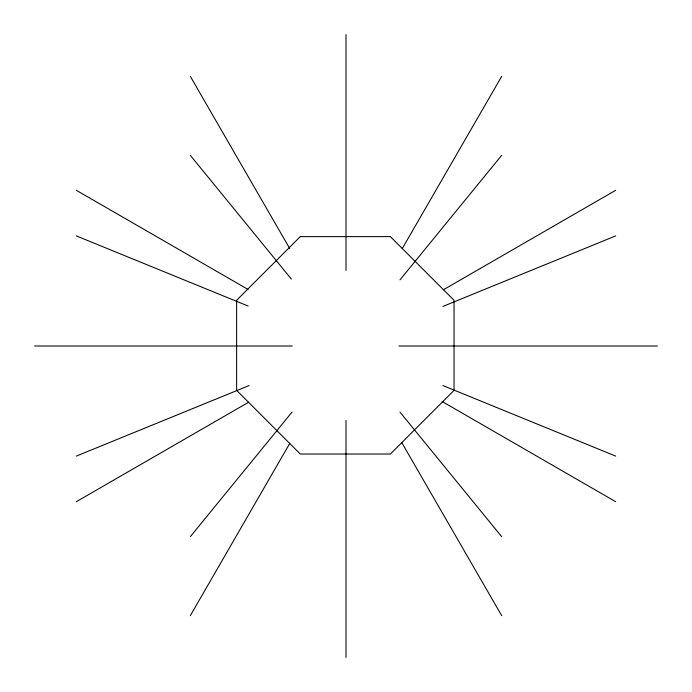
<?xml version="1.0" encoding="UTF-8"?>
<svg xmlns="http://www.w3.org/2000/svg" width="692" height="692" viewBox="0 0 692 692"><rect width="100%" height="100%" fill="white"/><g stroke="black" fill="none" stroke-linecap="round" stroke-linejoin="round"><path stroke-width="1.04" d="M190.3 615.681L289.775 443.382M402.225 248.618L501.7 76.319M190.3 536.689L292.05 412.077M399.95 279.923L501.7 155.311M76.319 501.7L248.618 402.225M443.382 289.775L615.681 190.3M76.319 456.097L249.111 385.556M442.889 306.444L615.681 235.903M34.6 346L292.309 346M398.981 346L657.4 346M76.319 235.903L248.117 306.037M442.889 385.556L615.681 456.097M76.319 190.3L248.021 289.429M442.11 401.49L615.681 501.7M190.3 155.311L291.367 279.092M399.95 412.077L501.7 536.689M190.3 76.319L289.775 248.618M401.68 442.447L501.7 615.681M346 34.6L346 270.442M346 420.476L346 657.4M300.302 236.612L236.621 300.293L236.621 390.357L300.302 454.038L390.366 454.038L454.047 390.357L454.047 300.293L390.366 236.612L300.302 236.612"/></g></svg>
